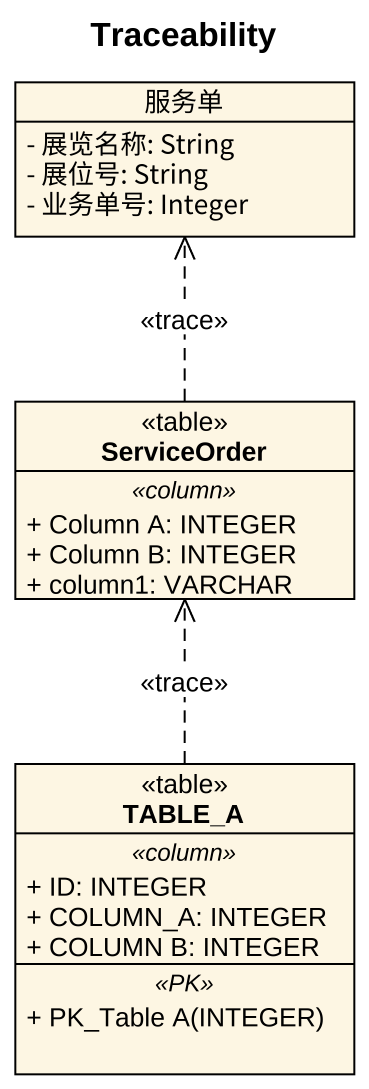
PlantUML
@startuml
title Traceability
hide circle
hide empty members
skinparam classAttributeIconSize 0
class 服务单 {
  - 展览名称: String
  - 展位号: String
  - 业务单号: Integer
}
class ServiceOrder <<table>> {
  .. <<column>> ..
  + Column A: INTEGER
  + Column B: INTEGER
  + column1: VARCHAR
}
class TABLE_A <<table>> {
  .. <<column>> ..
  + ID: INTEGER
  + COLUMN_A: INTEGER
  + COLUMN B: INTEGER
  .. <<PK>> ..
  + PK_Table A(INTEGER)
}
ServiceOrder .up.> 服务单 : <<trace>>
TABLE_A .up.> ServiceOrder : <<trace>>
@enduml
